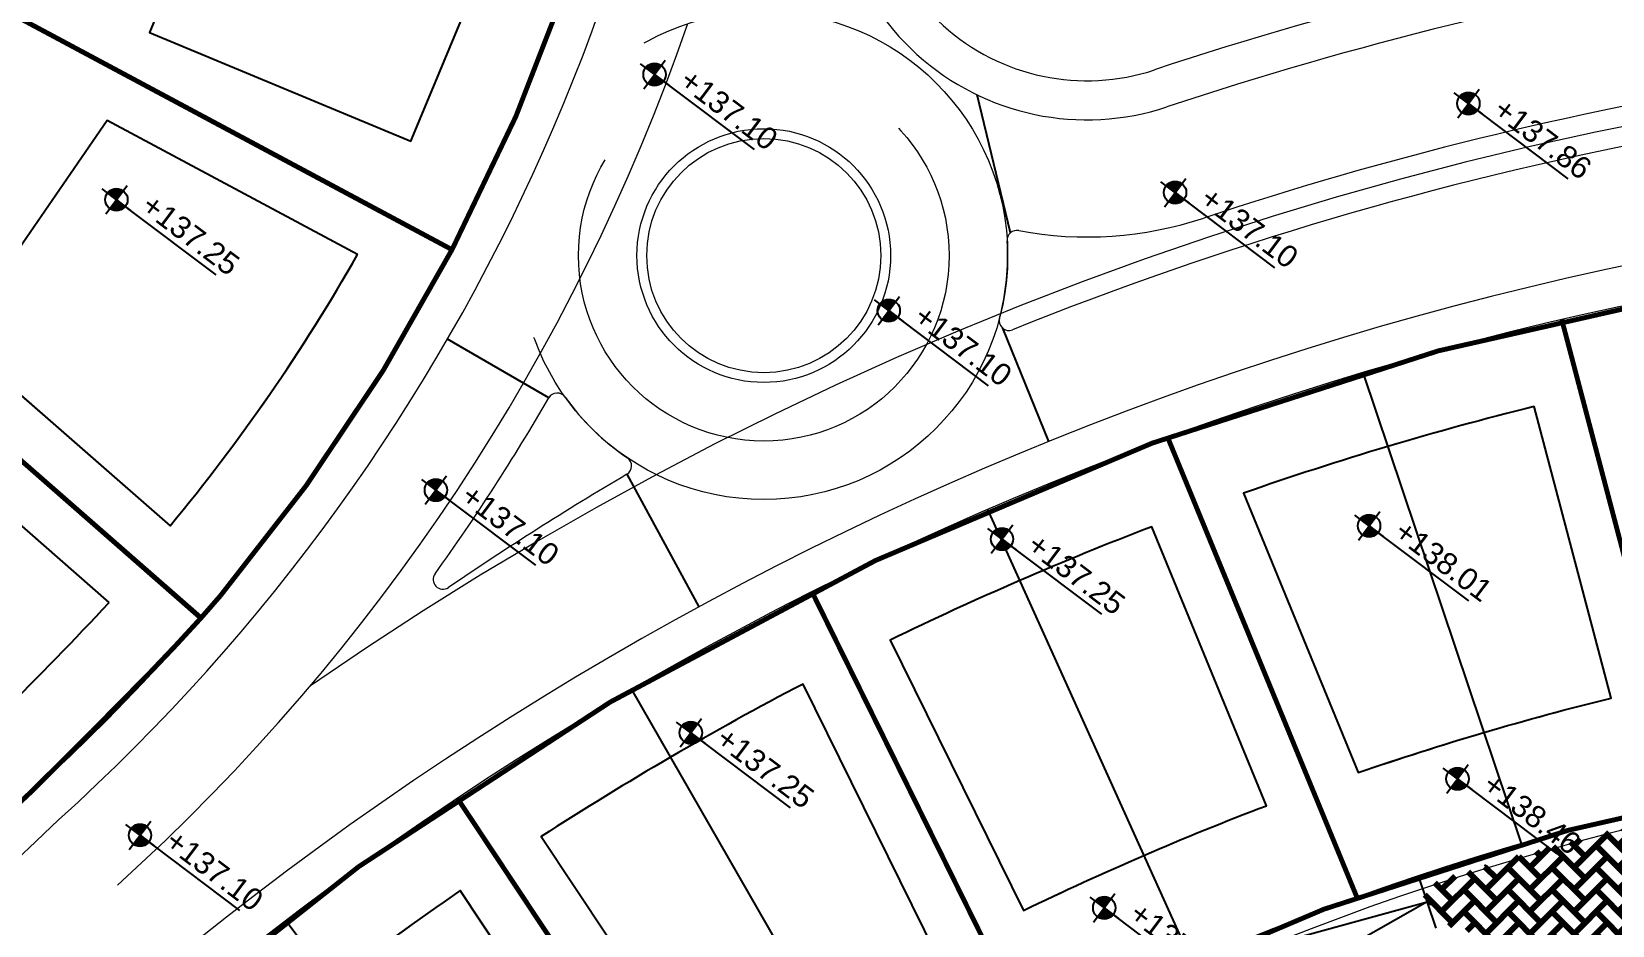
# Model space of a CAD drawing. Header units: inches. Extents: x 2 to 806, y 2 to 666.
# Drawn here: x 432.7 to 513.7, y 283.9 to 329.6 of the extents above; entities that cross this region are included whole.
import ezdxf
from ezdxf.enums import TextEntityAlignment as Align

# ---------------------------------------------------------------- set-up
doc = ezdxf.new("R2010")
doc.units = ezdxf.units.IN
doc.header["$MEASUREMENT"] = 0
for name, pattern in [('ACAD_ISO04W100', [30, 24, -3, 0, -3]), ('DASHED', [0.75, 0.5, -0.25]), ('DASHED2', [0.375, 0.25, -0.125])]:
    doc.linetypes.add(name, pattern=pattern)
for name, color, linetype in [('.', 7, 'Continuous'), ('ASPHALT', 4, 'Continuous'), ('CL', 1, 'ACAD_ISO04W100'), ('comments', 1, 'Continuous'), ('ELV2', 4, 'Continuous'), ('pathway levels', 250, 'Continuous'), ('PAVEMENT', 2, 'Continuous'), ('set pack', 253, 'DASHED2')]:
    doc.layers.add(name, color=color, linetype=linetype)
doc.styles.add('SDC-TEXT', font='arial.ttf')

# ---------------------------------------------------------------- blocks, each defined once
blk = doc.blocks.new('*U297')
for points in [[(0, 1.02, 0.414214), (-1.02, 0), (0, 0)], [(0, -1.02, 0.414214), (1.02, 0), (0, 0)]]:
    blk.add_hatch(color=256).paths.add_polyline_path(points)
for p, q in [((0, -1.62), (0, 1.62)), ((1.62, 0), (-1.62, 0)), ((0, 0), (1.62, 0)), ((11.38, 0), (1.62, 0))]:
    blk.add_line(p, q)
blk.add_circle((0, 0), 1.02)
at = {"style": 'SDC-TEXT'}
blk.add_attdef('LEVEL', text='', height=2, dxfattribs=at).set_placement((2.24, 2.53), align=Align.TOP_LEFT)
blk.add_attdef('T.O.C.', (2.24, -2.56), '', height=2, dxfattribs=at)
blk = doc.blocks.new('*U299')
for points in [[(0, 1.02, 0.414214), (-1.02, 0), (0, 0)], [(0, -1.02, 0.414214), (1.02, 0), (0, 0)]]:
    blk.add_hatch(color=256).paths.add_polyline_path(points)
for p, q in [((0, -1.62), (0, 1.62)), ((1.62, 0), (-1.62, 0)), ((0, 0), (1.62, 0)), ((11.38, 0), (1.62, 0))]:
    blk.add_line(p, q)
blk.add_circle((0, 0), 1.02)
at = {"style": 'SDC-TEXT'}
blk.add_attdef('LEVEL', text='', height=2, dxfattribs=at).set_placement((2.24, 2.53), align=Align.TOP_LEFT)
blk.add_attdef('T.O.C.', (2.24, -2.56), '', height=2, dxfattribs=at)
blk = doc.blocks.new('*U246')
for points in [[(0, 1.02, 0.414214), (-1.02, 0), (0, 0)], [(0, -1.02, 0.414214), (1.02, 0), (0, 0)]]:
    blk.add_hatch(color=256).paths.add_polyline_path(points)
for p, q in [((0, -1.62), (0, 1.62)), ((1.62, 0), (-1.62, 0)), ((0, 0), (1.62, 0)), ((11.38, 0), (1.62, 0))]:
    blk.add_line(p, q)
blk.add_circle((0, 0), 1.02)
at = {"style": 'SDC-TEXT'}
blk.add_attdef('LEVEL', text='', height=2, dxfattribs=at).set_placement((2.24, 2.53), align=Align.TOP_LEFT)
blk.add_attdef('T.O.C.', (2.24, -2.56), '', height=2, dxfattribs=at)
blk = doc.blocks.new('*U247')
for points in [[(0, 1.02, 0.414214), (-1.02, 0), (0, 0)], [(0, -1.02, 0.414214), (1.02, 0), (0, 0)]]:
    blk.add_hatch(color=256).paths.add_polyline_path(points)
for p, q in [((0, -1.62), (0, 1.62)), ((1.62, 0), (-1.62, 0)), ((0, 0), (1.62, 0)), ((11.38, 0), (1.62, 0))]:
    blk.add_line(p, q)
blk.add_circle((0, 0), 1.02)
at = {"style": 'SDC-TEXT'}
blk.add_attdef('LEVEL', text='', height=2, dxfattribs=at).set_placement((2.24, 2.53), align=Align.TOP_LEFT)
blk.add_attdef('T.O.C.', (2.24, -2.56), '', height=2, dxfattribs=at)
blk = doc.blocks.new('*U407')
for points in [[(0, 1.02, 0.414214), (-1.02, 0), (0, 0)], [(0, -1.02, 0.414214), (1.02, 0), (0, 0)]]:
    blk.add_hatch(color=256).paths.add_polyline_path(points)
for p, q in [((0, -1.62), (0, 1.62)), ((1.62, 0), (-1.62, 0)), ((0, 0), (1.62, 0)), ((11.38, 0), (1.62, 0))]:
    blk.add_line(p, q)
blk.add_circle((0, 0), 1.02)
at = {"style": 'SDC-TEXT'}
blk.add_attdef('LEVEL', text='', height=2, dxfattribs=at).set_placement((2.24, 2.53), align=Align.TOP_LEFT)
blk.add_attdef('T.O.C.', (2.24, -2.56), '', height=2, dxfattribs=at)
blk = doc.blocks.new('*U344')
for points in [[(0, 1.02, 0.414214), (-1.02, 0), (0, 0)], [(0, -1.02, 0.414214), (1.02, 0), (0, 0)]]:
    blk.add_hatch(color=256).paths.add_polyline_path(points)
for p, q in [((0, -1.62), (0, 1.62)), ((1.62, 0), (-1.62, 0)), ((0, 0), (1.62, 0)), ((11.38, 0), (1.62, 0))]:
    blk.add_line(p, q)
blk.add_circle((0, 0), 1.02)
at = {"style": 'SDC-TEXT'}
blk.add_attdef('LEVEL', text='', height=2, dxfattribs=at).set_placement((2.24, 2.53), align=Align.TOP_LEFT)
blk.add_attdef('T.O.C.', (2.24, -2.56), '', height=2, dxfattribs=at)
blk = doc.blocks.new('*U341')
for points in [[(0, 1.02, 0.414214), (-1.02, 0), (0, 0)], [(0, -1.02, 0.414214), (1.02, 0), (0, 0)]]:
    blk.add_hatch(color=256).paths.add_polyline_path(points)
for p, q in [((0, -1.62), (0, 1.62)), ((1.62, 0), (-1.62, 0)), ((0, 0), (1.62, 0)), ((11.38, 0), (1.62, 0))]:
    blk.add_line(p, q)
blk.add_circle((0, 0), 1.02)
at = {"style": 'SDC-TEXT'}
blk.add_attdef('LEVEL', text='', height=2, dxfattribs=at).set_placement((2.24, 2.53), align=Align.TOP_LEFT)
blk.add_attdef('T.O.C.', (2.24, -2.56), '', height=2, dxfattribs=at)
blk = doc.blocks.new('*U316')
for points in [[(0, 1.02, 0.414214), (-1.02, 0), (0, 0)], [(0, -1.02, 0.414214), (1.02, 0), (0, 0)]]:
    blk.add_hatch(color=256).paths.add_polyline_path(points)
for p, q in [((0, -1.62), (0, 1.62)), ((1.62, 0), (-1.62, 0)), ((0, 0), (1.62, 0)), ((11.38, 0), (1.62, 0))]:
    blk.add_line(p, q)
blk.add_circle((0, 0), 1.02)
at = {"style": 'SDC-TEXT'}
blk.add_attdef('LEVEL', text='', height=2, dxfattribs=at).set_placement((2.24, 2.53), align=Align.TOP_LEFT)
blk.add_attdef('T.O.C.', (2.24, -2.56), '', height=2, dxfattribs=at)
blk = doc.blocks.new('*U317')
for points in [[(0, 1.02, 0.414214), (-1.02, 0), (0, 0)], [(0, -1.02, 0.414214), (1.02, 0), (0, 0)]]:
    blk.add_hatch(color=256).paths.add_polyline_path(points)
for p, q in [((0, -1.62), (0, 1.62)), ((1.62, 0), (-1.62, 0)), ((0, 0), (1.62, 0)), ((11.38, 0), (1.62, 0))]:
    blk.add_line(p, q)
blk.add_circle((0, 0), 1.02)
at = {"style": 'SDC-TEXT'}
blk.add_attdef('LEVEL', text='', height=2, dxfattribs=at).set_placement((2.24, 2.53), align=Align.TOP_LEFT)
blk.add_attdef('T.O.C.', (2.24, -2.56), '', height=2, dxfattribs=at)
blk = doc.blocks.new('*U112')
for points in [[(0, 1.02, 0.414214), (-1.02, 0), (0, 0)], [(0, -1.02, 0.414214), (1.02, 0), (0, 0)]]:
    blk.add_hatch(color=256).paths.add_polyline_path(points)
for p, q in [((0, -1.62), (0, 1.62)), ((1.62, 0), (-1.62, 0)), ((0, 0), (1.62, 0)), ((11.38, 0), (1.62, 0))]:
    blk.add_line(p, q)
blk.add_circle((0, 0), 1.02)
at = {"style": 'SDC-TEXT'}
blk.add_attdef('LEVEL', text='', height=2, dxfattribs=at).set_placement((2.24, 2.53), align=Align.TOP_LEFT)
blk.add_attdef('T.O.C.', (2.24, -2.56), '', height=2, dxfattribs=at)
blk = doc.blocks.new('*U214')
for points in [[(0, 1.02, 0.414214), (-1.02, 0), (0, 0)], [(0, -1.02, 0.414214), (1.02, 0), (0, 0)]]:
    blk.add_hatch(color=256).paths.add_polyline_path(points)
for p, q in [((0, -1.62), (0, 1.62)), ((1.62, 0), (-1.62, 0)), ((0, 0), (1.62, 0)), ((11.38, 0), (1.62, 0))]:
    blk.add_line(p, q)
blk.add_circle((0, 0), 1.02)
at = {"style": 'SDC-TEXT'}
blk.add_attdef('LEVEL', text='', height=2, dxfattribs=at).set_placement((2.24, 2.53), align=Align.TOP_LEFT)
blk.add_attdef('T.O.C.', (2.24, -2.56), '', height=2, dxfattribs=at)
blk = doc.blocks.new('*U215')
for points in [[(0, 1.02, 0.414214), (-1.02, 0), (0, 0)], [(0, -1.02, 0.414214), (1.02, 0), (0, 0)]]:
    blk.add_hatch(color=256).paths.add_polyline_path(points)
for p, q in [((0, -1.62), (0, 1.62)), ((1.62, 0), (-1.62, 0)), ((0, 0), (1.62, 0)), ((11.38, 0), (1.62, 0))]:
    blk.add_line(p, q)
blk.add_circle((0, 0), 1.02)
at = {"style": 'SDC-TEXT'}
blk.add_attdef('LEVEL', text='', height=2, dxfattribs=at).set_placement((2.24, 2.53), align=Align.TOP_LEFT)
blk.add_attdef('T.O.C.', (2.24, -2.56), '', height=2, dxfattribs=at)

msp = doc.modelspace()

# ---------------------------------------------------------------- hatches: boundary and pattern name
at = {"layer": '.', "linetype": 'ByBlock', "true_color": 0x136734, "transparency": 33554633}
h = msp.add_hatch(dxfattribs=at)
h.set_pattern_fill('ANSI31', color=116, angle=-55.14992)
h.set_pattern_definition([(349.850078208, (-1019091.39202, 51543.46572), (0.022028057086, 0.123043751166), [])])
h.paths.add_polyline_path([(427.728, 383.065, -0.410972), (429.362, 383.885), (432.202, 382.961, -0.324759), (433.583, 381.059), (433.583, 375.519), (434.283, 374.992), (434.283, 381.567, 0.324759), (432.902, 383.469), (429.578, 384.551, 0.410972), (427.065, 383.289, -0.079504), (407.431, 345.984, 0.401201), (407.762, 343.239), (422.61, 331.04, 0.467957), (425.627, 331.613, 0.045452), (430.668, 342.993), (430.078, 343.436, -0.043108), (425.432, 332.713, -0.47204), (422.402, 332.117), (408.722, 343.356, -0.399774), (408.386, 346.093, 0.078266)])
h.paths.add_polyline_path([(430.078, 343.436), (430.668, 342.993, 0.034896), (433.093, 352.244), (432.468, 352.714, -0.035319)], flags=17)
h.paths.add_polyline_path([(432.468, 352.714), (433.093, 352.244, 0.018971), (433.864, 357.39), (433.212, 357.88, -0.019225)], flags=17)
h.paths.add_polyline_path([(434.284, 364.973), (434.283, 374.992), (433.583, 375.519), (433.584, 364.973, -0.026168), (433.212, 357.88), (433.864, 357.39, 0.027698)], flags=17)
h.paths.add_polyline_path([(419.635, 322.601, 0.394498), (419.401, 325.322), (404.391, 338.85, 0.42008), (401.54, 338.673, -0.052862), (380.99, 319.466, 0.387662), (380.494, 316.816), (392.168, 297.967, 0.417214), (394.939, 297.331, 0.044083), (410.552, 309.271, 0.215549), (411.364, 311.164), (411.327, 313.062, -0.216435), (411.818, 314.201, 0.041892)])
h.paths.add_polyline_path([(411.347, 314.719, 0.216435), (410.627, 313.048), (410.664, 311.15, -0.215549), (410.079, 309.787, -0.042456), (395.172, 298.31, -0.41922), (392.39, 298.939), (381.425, 316.643, -0.386313), (381.913, 319.287, 0.050369), (401.607, 337.684, -0.418646), (404.451, 337.853), (418.444, 325.242, -0.397367), (418.666, 322.506, -0.039407)], flags=16)
h.paths.add_polyline_path([(411.125, 316.918, -1), (410.467, 317.863, -1)], flags=0)
h.paths.add_polyline_path([(401.541, 318.926, -1), (400.882, 319.871, -1)], flags=0)
h.paths.add_polyline_path([(401.845, 304.153, -1), (401.186, 305.098, -1)], flags=0)
h.paths.add_polyline_path([(387.784, 295.564), (376.543, 313.958, 0.429304), (373.708, 314.566, -0.04234), (350.592, 301.478, 0.409784), (349.597, 298.853), (352.595, 292.057), (353.219, 292.377), (350.515, 298.506, -0.408525), (351.502, 301.127, 0.040105), (373.501, 313.578, -0.42517), (376.319, 312.981), (380.433, 306.321), (380.4, 306.304), (386.796, 295.839, -0.435676), (386.006, 293.018, -0.06497), (358.988, 283.275, -0.357132), (356.728, 284.421), (353.219, 292.377), (352.595, 292.057), (356.318, 283.616, 0.355564), (358.567, 282.467, 0.068008), (387.007, 292.749, 0.433564)])
h.paths.add_polyline_path([(337.053, 294.979, 0.420899), (334.6, 296.451, -0.043886), (311.472, 292.519, 0.403744), (309.635, 290.436), (309.897, 284.588, 0.365865), (311.65, 282.693, -0.004541), (316.999, 281.982, 0.047461), (338.008, 280.524, 0.476459), (339.903, 282.986)])
h.paths.add_polyline_path([(339.022, 283.667, -0.478903), (337.111, 281.205, -0.045484), (317.106, 282.674, 0.004054), (312.319, 283.315, -0.365375), (310.57, 285.21), (310.365, 289.795, -0.402307), (312.192, 291.877, 0.041335), (334.095, 295.597, -0.419357), (336.537, 294.122)], flags=16)
h.paths.add_polyline_path([(319.201, 288.035, -1), (318.542, 288.98, -1)], flags=0)
h.paths.add_polyline_path([(303.64, 285.576), (304.053, 289.901, 0.445446), (302.042, 292.091, -0.039936), (280.738, 293.577), (271.304, 294.998, 0.464849), (269.007, 292.98), (269.131, 286.871, 0.412256), (271.157, 284.912, -0.025543), (301.472, 283.774, 0.412256)])
h.paths.add_polyline_path([(300.846, 284.532, 0.024382), (271.839, 285.621, -0.41165), (269.816, 287.58), (269.724, 292.164, -0.464849), (272.021, 294.182), (280.634, 292.885, 0.038511), (301.283, 291.385, -0.443741), (303.282, 289.195), (303.009, 286.334, -0.411578)], flags=16)
h.paths.add_polyline_path([(281.373, 289.713, -1), (280.715, 290.658, -1)], flags=0)
h.paths.add_polyline_path([(411.568, 316.799), (416.602, 313.012), (417.639, 314.39), (412.605, 318.177)], flags=24)
h.paths.add_polyline_path([(402.288, 304.034), (407.322, 300.246), (408.358, 301.624), (403.325, 305.412)], flags=9)
h.paths.add_polyline_path([(401.984, 318.807), (407.018, 315.019), (408.055, 316.397), (403.021, 320.185)], flags=8)
h.paths.add_polyline_path([(373.268, 287.221), (375.48, 281.553), (378.231, 282.626), (376.019, 288.294)], flags=9)
edge = h.paths.add_edge_path()
edge.add_line((384.612, 287.186), (380.224, 290.488))
edge = h.paths.add_edge_path(flags=17)
edge.add_arc((379.495, 291.036), 0.576, -55.14992, 304.85008)
edge = h.paths.add_edge_path(flags=17)
edge.add_line((380.224, 290.488), (378.766, 291.585))
edge = h.paths.add_edge_path(flags=17)
edge.add_line((379.495, 291.036), (380.224, 290.488))
edge = h.paths.add_edge_path(flags=17)
edge.add_line((378.947, 290.307), (380.044, 291.765))
h.paths.add_polyline_path([(380.268, 290.445), (385.301, 286.657), (386.338, 288.035), (381.304, 291.823)], flags=9)
h.paths.add_polyline_path([(319.644, 287.916), (324.678, 284.129), (325.714, 285.507), (320.681, 289.294)], flags=8)
h.paths.add_polyline_path([(283.959, 297.947), (283.203, 291.91), (286.133, 291.543), (286.889, 297.58)], flags=24)
h.paths.add_polyline_path([(281.816, 289.594), (286.85, 285.806), (287.887, 287.184), (282.853, 290.972)], flags=8)
at = {"linetype": 'ByBlock', "lineweight": 140, "true_color": 0x7c410e, "transparency": 33554518}
h = msp.add_hatch(dxfattribs=at)
h.set_pattern_fill('AR-HBONE', color=36, scale=0.2)
h.set_pattern_definition([(45, (-625303.811, -807421.4594), (0, 1.1313708499), [2.4, -0.8]), (135, (-625303.2453, -807420.8937), (1e-16, 1.1313708499), [2.4, -0.8])])
h.paths.add_polyline_path([(515.503, 274.637), (515.626, 285.363, -0.344396), (517.165, 287.286, -0.058082), (550.444, 291.182), (562.943, 291.183), (560.941, 292.689), (560.796, 292.798, -0.720167), (560.236, 292.985, -0.162678), (560.299, 293.172), (560.152, 293.283), (556.676, 293.282, 0.008164), (556.611, 293.281), (535.093, 292.577, 0.054404), (503.931, 285.825), (504.636, 283.715, -0.504022), (507.27, 281.871), (507.458, 274.633, -0.436308), (505.361, 272.583, 0.09382), (495.855, 271.26), (497.139, 269.428, -0.219217), (498.584, 268.585), (508.687, 254.163), (508.853, 247.745), (511.243, 247.929), (511.243, 254.241, 0.15397), (510.881, 255.388), (500.632, 270.019), (512.792, 270.019), (512.793, 248.049), (515.292, 248.241), (515.292, 268.495, -0.414227), (517.292, 270.495), (519.608, 270.495), (521.607, 270.495), (526.608, 270.495), (528.608, 270.495), (528.608, 270.495), (533.608, 270.495), (535.607, 270.495), (535.608, 270.495), (535.608, 270.495), (540.608, 270.495), (540.608, 270.495), (542.607, 270.495), (547.608, 270.495), (549.607, 270.495), (549.608, 270.495), (549.608, 270.495), (554.608, 270.495), (556.608, 270.495), (556.608, 270.495), (561.608, 270.495), (563.607, 270.495), (568.608, 270.495), (570.608, 270.495), (570.608, 269.795), (577.992, 269.795), (577.992, 269.795), (577.991, 286.163), (577.352, 286.162), (577.353, 284.823), (574.403, 284.823), (572.64, 284.819), (572.531, 284.819, -1.011037), (572.158, 284.822), (571.191, 284.822), (571.191, 277.614, -0.414214), (566.191, 272.614), (517.503, 272.614, -0.417592)])
h.paths.add_polyline_path([(542.684, 271.06), (542.109, 271.081), (541.533, 271.102, 1)], flags=16)
h.paths.add_polyline_path([(569.079, 271.668, -1), (569.34, 271.668, -1)], flags=16)
h.paths.add_polyline_path([(570.608, 274.329), (574.328, 274.336), (574.326, 274.043, -0.636234), (574.528, 273.949, -0.613608), (574.333, 273.849), (574.326, 273.841), (574.326, 273.644, -0.393986), (572.465, 271.649), (570.608, 271.52)], flags=16)
h.paths.add_polyline_path([(543.08, 271.038), (549.376, 270.808), (549.439, 272.531), (543.143, 272.761)], flags=24)
h.paths.add_polyline_path([(523.082, 294.6), (528.115, 290.812), (529.152, 292.19), (524.118, 295.978)], flags=9)
h.paths.add_polyline_path([(506.512, 290.771), (511.545, 286.984), (512.582, 288.362), (507.548, 292.149)], flags=25)
h.paths.add_polyline_path([(574.572, 273.825), (575.657, 273.032), (575.874, 273.329), (574.789, 274.122)], flags=24)
h.paths.add_polyline_path([(569.346, 271.496), (570.243, 270.389), (570.547, 270.634), (569.649, 271.741)], flags=24)
h.paths.add_polyline_path([(572.849, 272.129), (573.64, 270.994), (574.079, 271.299), (573.288, 272.435)], flags=24)
h.paths.add_polyline_path([(573.099, 278.297), (573.9, 277.148), (574.339, 277.453), (573.538, 278.603)], flags=24)
h.paths.add_polyline_path([(568.976, 270.501), (569.467, 269.795), (569.806, 270.03), (569.314, 270.737)], flags=24)
h.paths.add_polyline_path([(577.231, 273.389), (577.856, 272.491), (578.194, 272.727), (577.569, 273.625)], flags=9)
h.paths.add_polyline_path([(510.325, 279.896), (513.083, 275.935), (514.069, 276.622), (511.311, 280.583)], flags=24)
h.paths.add_polyline_path([(574.474, 301.932), (573.923, 295.657), (575.641, 295.506), (576.192, 301.781)], flags=9)
h.paths.add_polyline_path([(542.719, 278.497), (547.753, 274.71), (548.79, 276.087), (543.756, 279.875)], flags=25)
h.paths.add_polyline_path([(560.965, 292.666), (563.685, 290.619), (564.245, 291.364), (561.525, 293.41)], flags=9)
h.paths.add_polyline_path([(543.509, 285.265), (548.543, 281.477), (549.58, 282.855), (544.546, 286.643)], flags=25)
h.paths.add_polyline_path([(572.66, 284.817), (574.704, 284.82), (574.703, 285.38), (572.659, 285.376)], flags=24)

# ---------------------------------------------------------------- linework, layer by layer
at = {"layer": 'ASPHALT', "lineweight": 0}
msp.add_circle((470.181, 318.166), 6.5, dxfattribs=at)
for centre, radius, start, end in [((365.684, 364.971), 102, 312.07465, 0.00194), ((486.742, 338.12), 13, 167.49435, 288.38404), ((550.449, 146.429), 189, 90.0019, 108.38404), ((550.449, 146.429), 183, 90.0019, 108.38404), ((550.449, 146.429), 181, 90.0019, 111.90247), ((550.449, 146.429), 175, 90.0019, 131.27825), ((486.742, 338.12), 19, 259.40655, 288.38404), ((483.157, 318.953), 0.5, 79.40655, 183.46657), ((470.181, 318.166), 12.5, 345.12322, 3.46657), ((482.745, 314.829), 0.5, 165.12322, 291.90247), ((365.684, 364.971), 108, 324.24517, 329.94145), ((459.592, 310.625), 0.5, 35.46041, 149.94145), ((470.181, 318.166), 12.5, 215.46041, 235.98352), ((462.908, 307.391), 0.5, 300.51525, 55.98352), ((547.372, 164.087), 165.844, 120.51525, 124.25785), ((453.734, 301.572), 0.5, 144.24517, 304.25785), ((335.159, 391.765), 142.421, 260.61401, 313.96708)]:
    msp.add_arc(centre, radius, start, end, dxfattribs=at)
at = {"layer": 'CL', "lineweight": 0, "ltscale": 5}
for centre, radius, start, end in [((365.684, 364.971), 106.5, 312.07465, 340.85741), ((550.449, 146.429), 182, 90.0019, 124.65956), ((335.165, 391.671), 146.829, 260.60536, 313.21945)]:
    msp.add_arc(centre, radius, start, end, dxfattribs=at)
at = {"layer": 'comments', "color": 3, "linetype": 'ByBlock'}
for p, q in [((482.826, 319.327), (481.12, 326.399)), ((482.414, 314.454), (484.769, 308.637)), ((459.159, 310.875), (453.966, 313.88)), ((463.162, 306.96), (466.853, 300.172))]:
    msp.add_line(p, q, dxfattribs=at)
at = {"layer": 'comments', "color": 4, "linetype": 'ByBlock'}
for p, q in [((500.891, 312.179), (509.005, 288.042)), ((481.65, 305.161), (492.132, 281.969)), ((463.4, 295.933), (476.093, 273.878)), ((504.637, 283.716), (503.743, 286.395)), ((445.681, 284.098), (461.091, 263.848))]:
    msp.add_line(p, q, dxfattribs=at)
at = {"layer": 'comments', "color": 3, "linetype": 'ByBlock'}
msp.add_lwpolyline([(457.311, 336.581), (443.924, 342.155), (438.697, 329.599), (452.083, 324.026)], close=True, dxfattribs=at)
for points in [[(449.356, 318.214), (436.519, 325.082), (428.808, 313.887), (439.746, 304.327, 0.044064)], [(509.671, 310.436, 0.023023), (494.764, 305.992), (500.655, 291.684, -0.022002), (513.613, 295.498)], [(436.623, 300.39), (425.731, 309.936), (416.037, 300.367), (425.522, 289.423, 0.02034)], [(495.948, 289.985), (490.065, 304.273, 0.021623), (476.657, 298.468), (483.492, 284.615, -0.022095)], [(479.028, 282.361), (472.191, 296.218, 0.022974), (458.778, 288.406), (467.324, 275.536, -0.02207)], [(463.164, 272.761), (454.618, 285.632, 0.023805), (441.82, 275.892), (451.841, 264.136, -0.023187)]]:
    msp.add_lwpolyline(points, format="xyb", close=True, dxfattribs=at)
at = {"layer": 'comments', "color": 4, "linetype": 'ByBlock'}
msp.add_lwpolyline([(495.914, 282.781), (504.19, 285.056), (496.705, 280.804)], dxfattribs=at)
at = {"layer": 'PAVEMENT', "lineweight": 0}
for p, q in [((470.404, 299.841), (470.421, 299.806)), ((456.565, 291.739), (456.558, 291.75)), ((452.405, 288.965), (452.393, 288.984))]:
    msp.add_line(p, q, dxfattribs=at)
msp.add_circle((470.181, 318.166), 6, dxfattribs=at)
for centre, radius, start, end in [((365.684, 364.971), 71.1, 319.30246, 0.00194), ((365.684, 364.971), 100, 312.07465, 0.00194), ((486.742, 338.12), 11, 167.49435, 288.38404), ((550.449, 146.429), 191, 90.0019, 108.38404), ((550.449, 146.429), 173, 90.0019, 130.8377), ((550.449, 146.429), 147.553, 90.0019, 130.90515), ((550.449, 146.429), 146.853, 90.0019, 130.40075)]:
    msp.add_arc(centre, radius, start, end, dxfattribs=at)
at = {"layer": 'set pack', "linetype": 'DASHED', "lineweight": 0, "ltscale": 70}
for p, q in [((430.035, 331.398), (454.2, 318.47)), ((428.808, 313.887), (436.519, 325.082)), ((436.519, 325.082), (449.356, 318.214)), ((428.808, 313.887), (439.746, 304.327)), ((513.613, 295.498), (509.671, 310.436)), ((494.764, 305.992), (500.655, 291.684)), ((490.065, 304.273), (495.948, 289.985)), ((476.657, 298.468), (483.492, 284.615)), ((472.191, 296.218), (479.028, 282.361)), ((467.324, 275.536), (458.778, 288.406)), ((463.164, 272.761), (454.618, 285.632))]:
    msp.add_line(p, q, dxfattribs=at)
at = {"layer": 'set pack', "color": 1, "linetype": 'ByBlock', "lineweight": 0}
for p, q in [((517.577, 290.274), (511.081, 314.891)), ((490.883, 308.851), (500.581, 285.3)), ((472.646, 300.947), (483.905, 278.125)), ((468.602, 269.091), (454.475, 290.367))]:
    msp.add_line(p, q, dxfattribs=at)
at = {"layer": 'set pack', "color": 1, "linetype": 'DASHED', "lineweight": 0, "ltscale": 70}
msp.add_line((442.076, 300.449), (442.774, 301.254), dxfattribs=at)
at = {"layer": 'set pack', "color": 1, "linetype": 'ByBlock', "lineweight": 0, "const_width": 0.25}
for points in [[(436.018, 346.975, -0.058677), (430.035, 331.398), (454.2, 318.47, 0.057299), (462.4, 339.555)], [(553.415, 319.43), (550.444, 319.429, 0.18009), (437.322, 277.315)], [(426.183, 284.844, 0.022986), (435.755, 293.804), (437.425, 295.493, 0.012485), (441.328, 299.594), (422.902, 315.743), (412.567, 305.498, -0.005834), (410.133, 303.362)], [(511.081, 314.891), (517.577, 290.274, -0.030041)], [(490.883, 308.851), (500.581, 285.3, -0.030032)], [(472.646, 300.947), (483.905, 278.125, -0.030786)], [(453.83, 257.949, -0.180394), (550.444, 293.982), (552.612, 293.982)], [(454.475, 290.367), (468.552, 269.167, -0.030145)]]:
    msp.add_lwpolyline(points, format="xyb", dxfattribs=at)
at = {"layer": 'set pack', "linetype": 'DASHED', "lineweight": 0, "ltscale": 70}
msp.add_lwpolyline([(457.311, 336.581), (452.083, 324.026), (438.697, 329.599), (443.924, 342.155)], close=True, dxfattribs=at)
at = {"layer": 'set pack', "color": 1, "linetype": 'ByBlock', "lineweight": 0, "const_width": 0.25}
msp.add_lwpolyline([(454.2, 318.47), (430.035, 331.398, -0.059749), (420.712, 317.643), (441.336, 299.604), (442.333, 300.745, 0.05413)], format="xyb", close=True, dxfattribs=at)
at = {"layer": 'set pack', "linetype": 'DASHED', "lineweight": 0, "ltscale": 70}
msp.add_lwpolyline([(436.623, 300.39), (425.731, 309.936), (416.037, 300.367), (425.522, 289.423, 0.02034)], format="xyb", close=True, dxfattribs=at)
for radius in [12.5, 9.5]:
    msp.add_circle((470.181, 318.166), radius, dxfattribs=at)
at = {"layer": 'set pack', "color": 1, "linetype": 'ByBlock', "lineweight": 0}
msp.add_arc((365.684, 364.971), 100, 332.87751, 345.82948, dxfattribs=at)
at = {"layer": 'set pack', "linetype": 'DASHED', "lineweight": 0, "ltscale": 70}
for centre, radius, start, end in [((365.917, 365.688), 96, 320.26952, 330.36808), ((550.449, 146.429), 169, 103.9627, 109.23832), ((550.449, 146.429), 169, 110.93488, 115.88981), ((550.449, 146.429), 169, 117.58507, 122.84941), ((550.449, 146.429), 153.553, 103.88031, 108.92197), ((550.449, 146.429), 153.553, 110.78953, 115.85259), ((550.449, 146.429), 169, 124.54462, 129.99938)]:
    msp.add_arc(centre, radius, start, end, dxfattribs=at)

# ---------------------------------------------------------------- block references
at = {"layer": 'ELV2', "color": 252}
ref = msp.add_blockref('*U297', (464.582, 327.443), dxfattribs=dict(at, xscale=0.5625047716006252, yscale=0.5625047716006252, zscale=0.5625047716006252, rotation=323.0401138320281))
ref.add_attrib('LEVEL', '+137.10', dxfattribs={"layer": '0', "height": 1.125, "rotation": 323.04011, "style": 'SDC-TEXT'}).set_placement((466.445, 327.823), align=Align.TOP_LEFT)
ref = msp.add_blockref('*U316', (506.297, 325.955), dxfattribs=dict(at, xscale=0.5625047716006252, yscale=0.5625047716006252, zscale=0.5625047716006252, rotation=323.0401138320281))
ref.add_attrib('LEVEL', '+137.86', dxfattribs={"layer": '0', "height": 1.125, "rotation": 323.04011, "style": 'SDC-TEXT'}).set_placement((508.16, 326.335), align=Align.TOP_LEFT)
ref = msp.add_blockref('*U112', (491.261, 321.394), dxfattribs=dict(at, xscale=0.5625047716006252, yscale=0.5625047716006252, zscale=0.5625047716006252, rotation=323.0401138320281))
ref.add_attrib('LEVEL', '+137.10', dxfattribs={"layer": '0', "height": 1.125, "rotation": 323.04011, "style": 'SDC-TEXT'}).set_placement((493.124, 321.775), align=Align.TOP_LEFT)
ref = msp.add_blockref('*U299', (436.996, 321.03), dxfattribs=dict(at, xscale=0.5625047716006252, yscale=0.5625047716006252, zscale=0.5625047716006252, rotation=323.0401138320281))
ref.add_attrib('LEVEL', '+137.25', dxfattribs={"layer": '0', "height": 1.125, "rotation": 323.04011, "style": 'SDC-TEXT'}).set_placement((438.859, 321.411), align=Align.TOP_LEFT)
ref = msp.add_blockref('*U246', (476.585, 315.347), dxfattribs=dict(at, xscale=0.5625047716006252, yscale=0.5625047716006252, zscale=0.5625047716006252, rotation=323.0401138320281))
ref.add_attrib('LEVEL', '+137.10', dxfattribs={"layer": '0', "height": 1.125, "rotation": 323.04011, "style": 'SDC-TEXT'}).set_placement((478.448, 315.728), align=Align.TOP_LEFT)
ref = msp.add_blockref('*U407', (453.375, 306.155), dxfattribs=dict(at, xscale=0.5625047716006252, yscale=0.5625047716006252, zscale=0.5625047716006252, rotation=323.0401138320281))
ref.add_attrib('LEVEL', '+137.10', dxfattribs={"layer": '0', "height": 1.125, "rotation": 323.04011, "style": 'SDC-TEXT'}).set_placement((455.238, 306.536), align=Align.TOP_LEFT)
ref = msp.add_blockref('*U344', (501.206, 304.323), dxfattribs=dict(at, xscale=0.5625047716006252, yscale=0.5625047716006252, zscale=0.5625047716006252, rotation=323.0401138320281))
ref.add_attrib('LEVEL', '+138.01', dxfattribs={"layer": '0', "height": 1.125, "rotation": 323.04011, "style": 'SDC-TEXT'}).set_placement((503.07, 304.703), align=Align.TOP_LEFT)
ref = msp.add_blockref('*U341', (482.392, 303.645), dxfattribs=dict(at, xscale=0.5625047716006252, yscale=0.5625047716006252, zscale=0.5625047716006252, rotation=323.0401138320281))
ref.add_attrib('LEVEL', '+137.25', dxfattribs={"layer": '0', "height": 1.125, "rotation": 323.04011, "style": 'SDC-TEXT'}).set_placement((484.255, 304.026), align=Align.TOP_LEFT)
ref = msp.add_blockref('*U317', (466.442, 293.723), dxfattribs=dict(at, xscale=0.5625047716006252, yscale=0.5625047716006252, zscale=0.5625047716006252, rotation=323.0401138320281))
ref.add_attrib('LEVEL', '+137.25', dxfattribs={"layer": '0', "height": 1.125, "rotation": 323.04011, "style": 'SDC-TEXT'}).set_placement((468.306, 294.104), align=Align.TOP_LEFT)
ref = msp.add_blockref('*U247', (438.208, 288.468), dxfattribs=dict(at, xscale=0.5625047716006252, yscale=0.5625047716006252, zscale=0.5625047716006252, rotation=323.0401138320281))
ref.add_attrib('LEVEL', '+137.10', dxfattribs={"layer": '0', "height": 1.125, "rotation": 323.04011, "style": 'SDC-TEXT'}).set_placement((440.072, 288.848), align=Align.TOP_LEFT)
at = {"layer": 'pathway levels', "color": 252}
ref = msp.add_blockref('*U214', (505.74, 291.363), dxfattribs=dict(at, xscale=0.5625047716006252, yscale=0.5625047716006252, zscale=0.5625047716006252, rotation=323.0401138320281))
ref.add_attrib('LEVEL', '+138.46', dxfattribs={"layer": '0', "height": 1.125, "rotation": 323.04011, "style": 'SDC-TEXT'}).set_placement((507.603, 291.744), align=Align.TOP_LEFT)
ref = msp.add_blockref('*U215', (487.633, 284.752), dxfattribs=dict(at, xscale=0.5625047716006252, yscale=0.5625047716006252, zscale=0.5625047716006252, rotation=323.0401138320281))
ref.add_attrib('LEVEL', '+137.70', dxfattribs={"layer": '0', "height": 1.125, "rotation": 323.04011, "style": 'SDC-TEXT'}).set_placement((489.496, 285.133), align=Align.TOP_LEFT)

doc.saveas('drawing.dxf')
